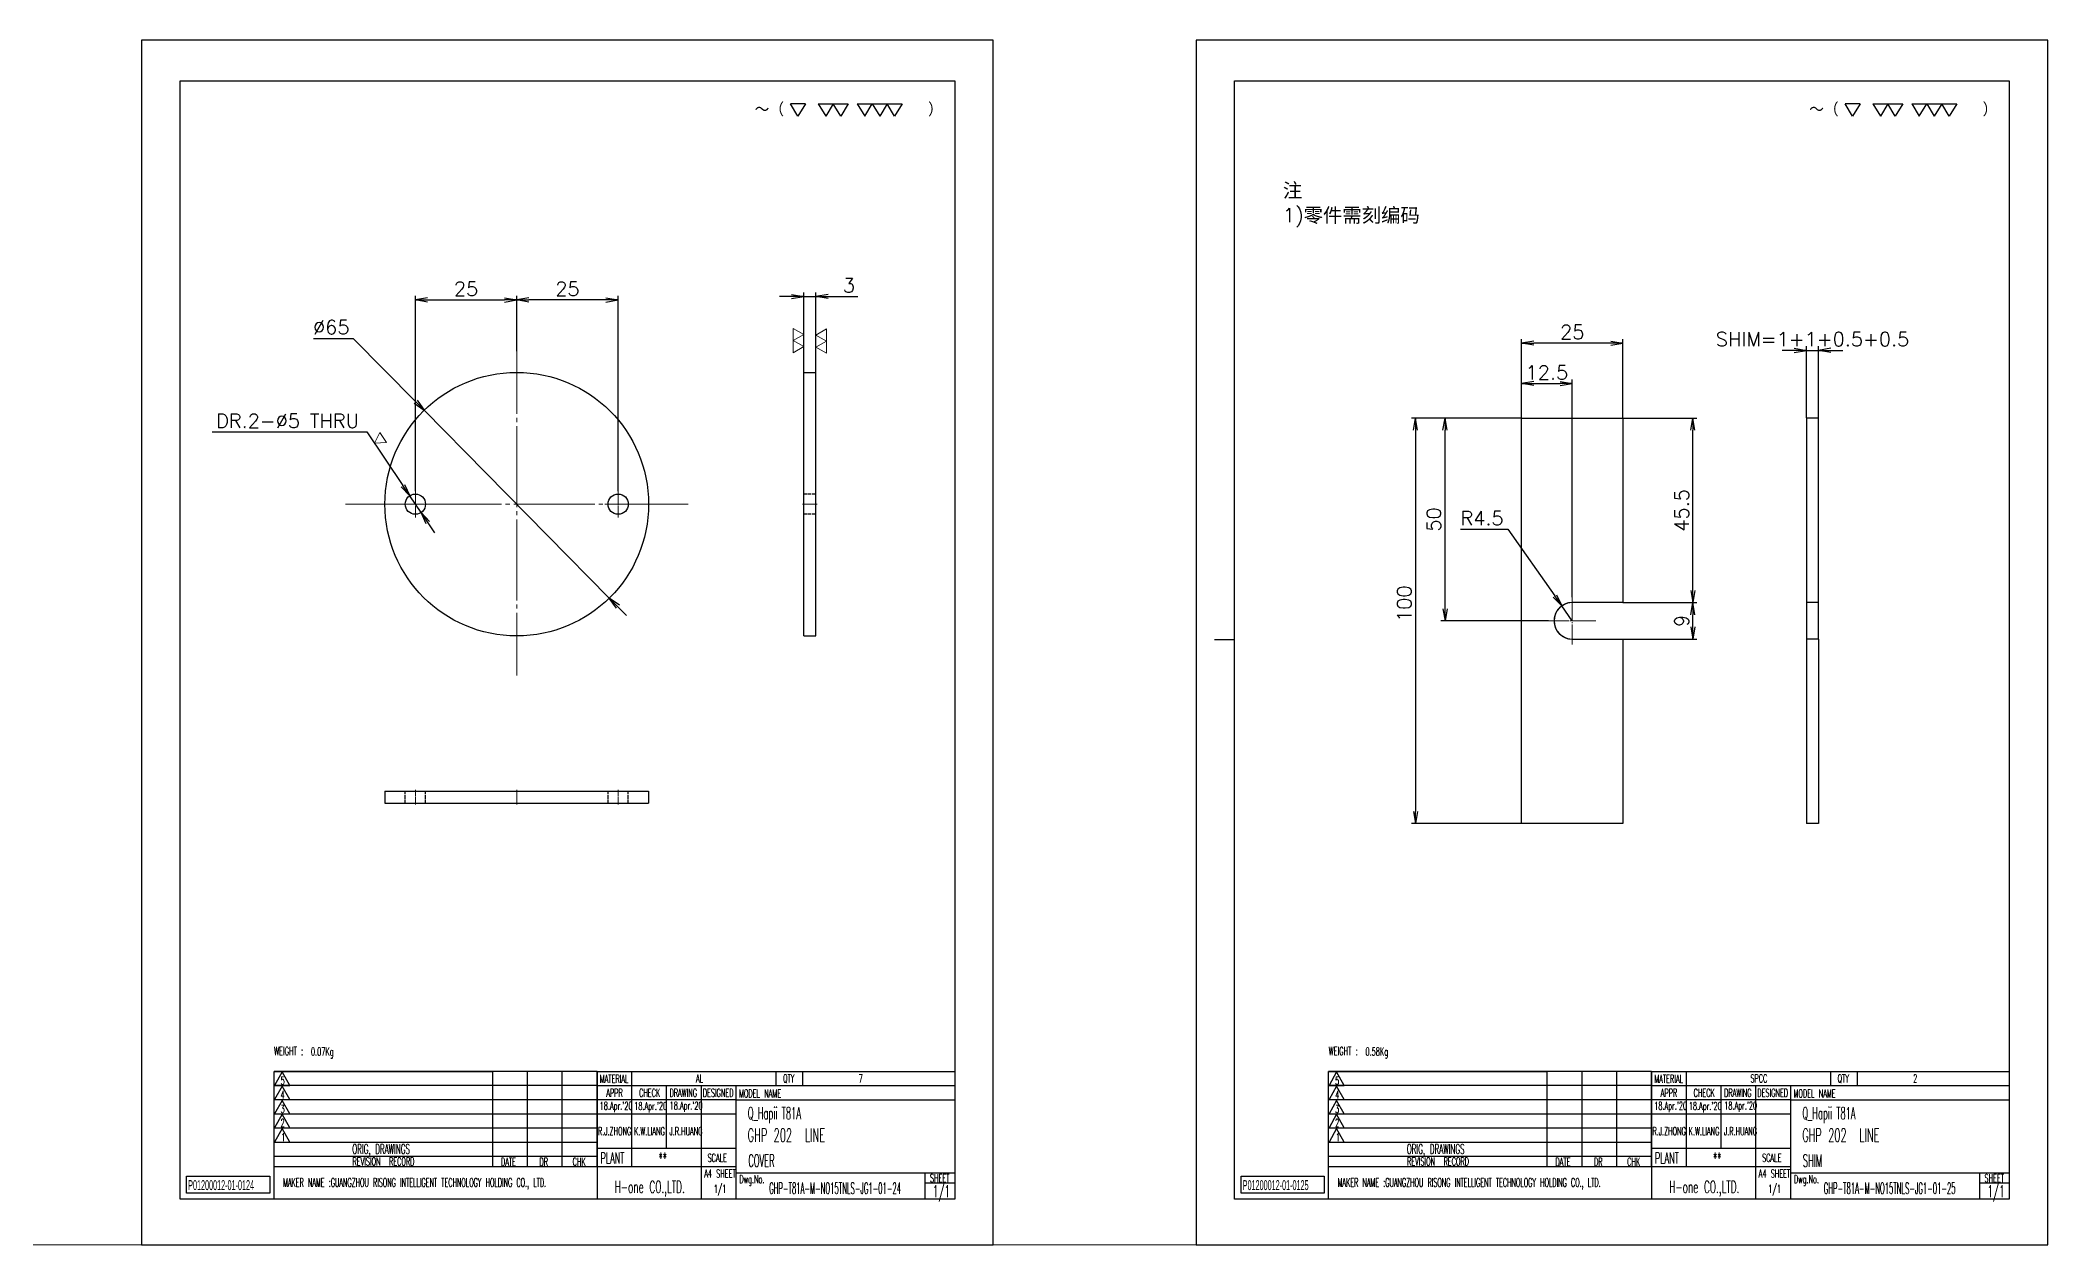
# Model space of a CAD drawing. Header units: millimetres. Extents: x -10155 to 20189, y -25550 to -22580.
# Drawn here: x 16339.8 to 16834.8, y -25547.7 to -25250.7 of the extents above; entities that cross this region are included whole.
import ezdxf
from ezdxf.enums import TextEntityAlignment as Align

# ---------------------------------------------------------------- set-up
doc = ezdxf.new("R2010")
doc.units = ezdxf.units.MM
for name, pattern in [('CENTER-HOKUTO', [23, 20, -1, 1, -1]), ('DASHED', [15, 12, -3]), ('HIDDEN-HOKUTO', [3.8, 2.5, -1.3])]:
    doc.linetypes.add(name, pattern=pattern)
for name, color, linetype in [('6', 2, 'Continuous'), ('title_frame', 7, 'Continuous'), ('word_dim', 253, 'Continuous')]:
    doc.layers.add(name, color=color, linetype=linetype)
for name, color, linetype, lineweight in [('AM_7', 2, 'CENTER-HOKUTO', 30), ('AM_HID', 1, 'HIDDEN-HOKUTO', 25), ('AM_VIS', 7, 'Continuous', 30), ('DIM', 3, 'Continuous', 20)]:
    doc.layers.add(name, color=color, linetype=linetype, lineweight=lineweight)
doc.styles.add('MX_NOTE_STANDARD', font='txt.shx', dxfattribs={"bigfont": 'bigfont.shx'})
doc.styles.get("Standard").update_dxf_attribs({"font": 'romans.shx', "bigfont": 'bigfont.shx'})
doc.dimstyles.new('HKT 1-1', dxfattribs={"dimtxt": 3.5, "dimasz": 3, "dimexe": 1, "dimexo": 0, "dimgap": 1, "dimtad": 3, "dimdsep": 46, "dimtxsty": 'Standard', "dimblk1": 'OPEN', "dimblk2": 'OPEN', "dimsah": 1, "dimcen": 0, "dimclrd": 256, "dimclre": 256, "dimclrt": 3, "dimazin": 2, "dimtfac": 1, "dimtmove": 0, "dimatfit": 3, "dimldrblk": 'OPEN', "dimfxl": 0, "dimtolj": 1, "dimlwd": 25, "dimlwe": 25, "dimarcsym": 0})
doc.dimstyles.new('HKT 1-1$3', dxfattribs={"dimtxt": 3.5, "dimasz": 3, "dimexe": 1, "dimexo": 0, "dimgap": 1, "dimtad": 3, "dimtoh": 1, "dimdsep": 46, "dimtxsty": 'Standard', "dimblk1": 'OPEN', "dimblk2": 'OPEN', "dimsah": 1, "dimcen": 0, "dimclrd": 256, "dimclre": 256, "dimclrt": 3, "dimazin": 2, "dimtfac": 1, "dimtmove": 0, "dimatfit": 3, "dimldrblk": 'OPEN', "dimfxl": 0, "dimtolj": 1, "dimlwd": 25, "dimlwe": 25, "dimarcsym": 0})
doc.dimstyles.new('HKT 1-1$4', dxfattribs={"dimtxt": 3.5, "dimasz": 3, "dimexe": 1, "dimexo": 0, "dimgap": 1, "dimtad": 3, "dimtoh": 1, "dimdsep": 46, "dimtxsty": 'Standard', "dimblk1": 'OPEN', "dimblk2": 'OPEN', "dimsah": 1, "dimcen": 0, "dimclrd": 256, "dimclre": 256, "dimclrt": 3, "dimazin": 2, "dimtfac": 1, "dimtmove": 0, "dimatfit": 3, "dimldrblk": 'OPEN', "dimfxl": 0, "dimtolj": 1, "dimlwd": 25, "dimlwe": 25, "dimarcsym": 0})

# ---------------------------------------------------------------- blocks, each defined once
blk = doc.blocks.new('\\M+18E64\\M+18FE3\\M+182B0\\M+18B4C\\M+18D86\\M+18169\\M+197CE\\M+1816A')
at = {"layer": '6', "color": 3}
for p, q in [((5.64, -0.64), (4.7, 0.92)), ((6.58, 0.92), (4.7, 0.92)), ((6.58, 0.92), (5.64, -0.64)), ((8.19, 0.92), (11.96, 0.92)), ((8.19, 0.92), (9.14, -0.64)), ((10.08, 0.92), (9.14, -0.64)), ((11.02, -0.64), (10.08, 0.92)), ((11.96, 0.92), (11.02, -0.64)), ((13.09, 0.92), (14.98, 0.92)), ((13.09, 0.92), (14.04, -0.64)), ((14.04, -0.64), (14.98, 0.92)), ((14.98, 0.92), (18.74, 0.92)), ((14.98, 0.92), (15.92, -0.64)), ((16.86, 0.92), (15.92, -0.64)), ((17.8, -0.64), (16.86, 0.92)), ((18.74, 0.92), (17.8, -0.64))]:
    blk.add_line(p, q, dxfattribs=at)
at = {"color": 3}
blk.add_text('\\M+18160\\M+18169\\M+18140             \\M+1816A', height=1.68, dxfattribs=at).set_placement((0.19, -0.66))
blk = doc.blocks.new('_Open')
at = {"color": 0, "lineweight": -2}
for p, q in [((-1, 0.17), (0, 0)), ((-1, -0.17), (0, 0)), ((0, 0), (-1, 0))]:
    blk.add_line(p, q, dxfattribs=at)
blk = doc.blocks.new('*D655')
at = {"layer": 'DEFPOINTS', "color": 0, "ltscale": 2}
for p in [(16430.9, -25363), (16433.69, -25367.15)]:
    blk.add_point(p, dxfattribs=at)
at = {"layer": 'word_dim', "lineweight": 25, "ltscale": 2}
for p, q in [((16382.23, -25347.28), (16420.33, -25347.28)), ((16420.33, -25347.28), (16429.22, -25360.51)), ((16433.69, -25367.15), (16430.9, -25363)), ((16435.36, -25369.64), (16437.03, -25372.13))]:
    blk.add_line(p, q, dxfattribs=at)
at = {"layer": 'word_dim', "lineweight": 25, "ltscale": 2, "xscale": 3, "yscale": 3, "zscale": 3}
for p, rotation in [((16430.9, -25363), 303.9175591478114), ((16433.69, -25367.15), 123.9175591478114)]:
    blk.add_blockref('_Open', p, dxfattribs=dict(at, rotation=rotation))
at = {"layer": 'word_dim', "color": 3, "ltscale": 2, "insert": (16400.78, -25344.53), "char_height": 3.5, "attachment_point": 5}
blk.add_mtext('\\A1;{\\Fromans,bigfont|c134;DR.2-}∅5{\\Fromans,bigfont|c134; THRU}', dxfattribs=at)
blk = doc.blocks.new('*D656')
at = {"layer": 'DEFPOINTS', "color": 0, "ltscale": 2}
for p in [(16434.47, -25341.94), (16480.11, -25388.21)]:
    blk.add_point(p, dxfattribs=at)
at = {"layer": 'word_dim', "lineweight": 25, "ltscale": 2}
for p, q in [((16407.14, -25324.2), (16416.97, -25324.2)), ((16416.97, -25324.2), (16432.36, -25339.8)), ((16480.11, -25388.21), (16434.47, -25341.94)), ((16482.22, -25390.35), (16484.33, -25392.49))]:
    blk.add_line(p, q, dxfattribs=at)
at = {"layer": 'word_dim', "lineweight": 25, "ltscale": 2, "xscale": 3, "yscale": 3, "zscale": 3}
for p, rotation in [((16434.47, -25341.94), 314.6063989852153), ((16480.11, -25388.21), 134.6063989852153)]:
    blk.add_blockref('_Open', p, dxfattribs=dict(at, rotation=rotation))
at = {"layer": 'word_dim', "color": 3, "ltscale": 2, "insert": (16411.56, -25321.45), "char_height": 3.5, "attachment_point": 5}
blk.add_mtext('\\A1;∅65', dxfattribs=at)
blk = doc.blocks.new('*D657')
at = {"layer": 'DEFPOINTS', "color": 0, "ltscale": 2}
for p in [(16457.29, -25314.74), (16457.29, -25327.32), (16432.29, -25361.83)]:
    blk.add_point(p, dxfattribs=at)
at = {"layer": 'word_dim', "lineweight": 25, "ltscale": 2}
for p, q in [((16432.29, -25361.83), (16432.29, -25313.74)), ((16457.29, -25327.32), (16457.29, -25313.74)), ((16435.29, -25314.74), (16454.29, -25314.74))]:
    blk.add_line(p, q, dxfattribs=at)
at = {"layer": 'word_dim', "lineweight": 25, "ltscale": 2, "xscale": 3, "yscale": 3, "zscale": 3, "rotation": 180}
blk.add_blockref('_Open', (16432.29, -25314.74), dxfattribs=at)
at = {"layer": 'word_dim', "lineweight": 25, "ltscale": 2, "xscale": 3, "yscale": 3, "zscale": 3}
blk.add_blockref('_Open', (16457.29, -25314.74), dxfattribs=at)
at = {"layer": 'word_dim', "color": 3, "ltscale": 2, "insert": (16444.79, -25311.99), "char_height": 3.5, "attachment_point": 5}
blk.add_mtext('\\A1;25', dxfattribs=at)
blk = doc.blocks.new('*D658')
at = {"layer": 'DEFPOINTS', "color": 0, "ltscale": 2}
for p in [(16457.29, -25314.74), (16457.29, -25327.32), (16482.29, -25361.83)]:
    blk.add_point(p, dxfattribs=at)
at = {"layer": 'word_dim', "lineweight": 25, "ltscale": 2}
for p, q in [((16457.29, -25327.32), (16457.29, -25313.74)), ((16482.29, -25361.83), (16482.29, -25313.74)), ((16479.29, -25314.74), (16460.29, -25314.74))]:
    blk.add_line(p, q, dxfattribs=at)
at = {"layer": 'word_dim', "lineweight": 25, "ltscale": 2, "xscale": 3, "yscale": 3, "zscale": 3, "rotation": 180}
blk.add_blockref('_Open', (16457.29, -25314.74), dxfattribs=at)
at = {"layer": 'word_dim', "lineweight": 25, "ltscale": 2, "xscale": 3, "yscale": 3, "zscale": 3}
blk.add_blockref('_Open', (16482.29, -25314.74), dxfattribs=at)
at = {"layer": 'word_dim', "color": 3, "ltscale": 2, "insert": (16469.79, -25311.99), "char_height": 3.5, "attachment_point": 5}
blk.add_mtext('\\A1;25', dxfattribs=at)
blk = doc.blocks.new('*D659')
at = {"layer": 'DEFPOINTS', "color": 0, "ltscale": 2}
for p in [(16531.03, -25313.86), (16528.03, -25332.58), (16531.03, -25332.58)]:
    blk.add_point(p, dxfattribs=at)
at = {"layer": 'word_dim', "lineweight": 25, "ltscale": 2}
for p, q in [((16525.03, -25313.86), (16522.03, -25313.86)), ((16528.03, -25332.58), (16528.03, -25312.86)), ((16528.03, -25313.86), (16531.03, -25313.86)), ((16531.03, -25332.58), (16531.03, -25312.86)), ((16534.03, -25313.86), (16541.37, -25313.86))]:
    blk.add_line(p, q, dxfattribs=at)
at = {"layer": 'word_dim', "lineweight": 25, "ltscale": 2, "xscale": 3, "yscale": 3, "zscale": 3}
blk.add_blockref('_Open', (16528.03, -25313.86), dxfattribs=at)
at = {"layer": 'word_dim', "lineweight": 25, "ltscale": 2, "xscale": 3, "yscale": 3, "zscale": 3, "rotation": 180}
blk.add_blockref('_Open', (16531.03, -25313.86), dxfattribs=at)
at = {"layer": 'word_dim', "color": 3, "ltscale": 2, "insert": (16539.2, -25311.11), "char_height": 3.5, "attachment_point": 5}
blk.add_mtext('\\A1;3', dxfattribs=at)
blk = doc.blocks.new('*D663')
at = {"layer": 'DEFPOINTS', "color": 0, "ltscale": 2}
for p in [(16705.02, -25343.84), (16678.86, -25443.84), (16705.02, -25443.84)]:
    blk.add_point(p, dxfattribs=at)
at = {"layer": 'word_dim', "lineweight": 25, "ltscale": 2}
for p, q in [((16705.02, -25343.84), (16677.86, -25343.84)), ((16678.86, -25346.84), (16678.86, -25440.84)), ((16705.02, -25443.84), (16677.86, -25443.84))]:
    blk.add_line(p, q, dxfattribs=at)
at = {"layer": 'word_dim', "lineweight": 25, "ltscale": 2, "xscale": 3, "yscale": 3, "zscale": 3}
for p, rotation in [((16678.86, -25343.84), 90), ((16678.86, -25443.84), 270)]:
    blk.add_blockref('_Open', p, dxfattribs=dict(at, rotation=rotation))
at = {"layer": 'word_dim', "color": 3, "ltscale": 2, "insert": (16676.11, -25389.62), "char_height": 3.5, "attachment_point": 5, "rotation": 90}
blk.add_mtext('\\A1;100', dxfattribs=at)
blk = doc.blocks.new('*D664')
at = {"layer": 'DEFPOINTS', "color": 0, "ltscale": 2}
for p in [(16705.02, -25325.39), (16705.02, -25343.84), (16730.02, -25343.84)]:
    blk.add_point(p, dxfattribs=at)
at = {"layer": 'word_dim', "lineweight": 25, "ltscale": 2}
for p, q in [((16705.02, -25343.84), (16705.02, -25324.39)), ((16727.02, -25325.39), (16708.02, -25325.39)), ((16730.02, -25343.84), (16730.02, -25324.39))]:
    blk.add_line(p, q, dxfattribs=at)
at = {"layer": 'word_dim', "lineweight": 25, "ltscale": 2, "xscale": 3, "yscale": 3, "zscale": 3, "rotation": 180}
blk.add_blockref('_Open', (16705.02, -25325.39), dxfattribs=at)
at = {"layer": 'word_dim', "lineweight": 25, "ltscale": 2, "xscale": 3, "yscale": 3, "zscale": 3}
blk.add_blockref('_Open', (16730.02, -25325.39), dxfattribs=at)
at = {"layer": 'word_dim', "color": 3, "ltscale": 2, "insert": (16717.52, -25322.64), "char_height": 3.5, "attachment_point": 5}
blk.add_mtext('\\A1;25', dxfattribs=at)
blk = doc.blocks.new('*D665')
at = {"layer": 'DEFPOINTS', "color": 0, "ltscale": 2}
for p in [(16730.02, -25343.84), (16747.27, -25343.84), (16730.02, -25389.34)]:
    blk.add_point(p, dxfattribs=at)
at = {"layer": 'word_dim', "lineweight": 25, "ltscale": 2}
for p, q in [((16730.02, -25343.84), (16748.27, -25343.84)), ((16747.27, -25386.34), (16747.27, -25346.84)), ((16730.02, -25389.34), (16748.27, -25389.34))]:
    blk.add_line(p, q, dxfattribs=at)
at = {"layer": 'word_dim', "lineweight": 25, "ltscale": 2, "xscale": 3, "yscale": 3, "zscale": 3}
for p, rotation in [((16747.27, -25343.84), 90), ((16747.27, -25389.34), 270)]:
    blk.add_blockref('_Open', p, dxfattribs=dict(at, rotation=rotation))
at = {"layer": 'word_dim', "color": 3, "ltscale": 2, "insert": (16744.52, -25366.59), "char_height": 3.5, "attachment_point": 5, "rotation": 90}
blk.add_mtext('\\A1;45.5', dxfattribs=at)
blk = doc.blocks.new('*D666')
at = {"layer": 'DEFPOINTS', "color": 0, "ltscale": 2}
for p in [(16730.02, -25389.34), (16747.27, -25389.34), (16730.02, -25398.34)]:
    blk.add_point(p, dxfattribs=at)
at = {"layer": 'word_dim', "lineweight": 25, "ltscale": 2}
for p, q in [((16730.02, -25389.34), (16748.27, -25389.34)), ((16747.27, -25395.34), (16747.27, -25392.34)), ((16730.02, -25398.34), (16748.27, -25398.34))]:
    blk.add_line(p, q, dxfattribs=at)
at = {"layer": 'word_dim', "lineweight": 25, "ltscale": 2, "xscale": 3, "yscale": 3, "zscale": 3}
for p, rotation in [((16747.27, -25389.34), 90), ((16747.27, -25398.34), 270)]:
    blk.add_blockref('_Open', p, dxfattribs=dict(at, rotation=rotation))
at = {"layer": 'word_dim', "color": 3, "ltscale": 2, "insert": (16744.52, -25393.84), "char_height": 3.5, "attachment_point": 5, "rotation": 90}
blk.add_mtext('\\A1;9', dxfattribs=at)
blk = doc.blocks.new('*D667')
at = {"layer": 'DEFPOINTS', "color": 0, "ltscale": 2}
for p in [(16714.93, -25390.16), (16717.52, -25393.84)]:
    blk.add_point(p, dxfattribs=at)
at = {"layer": 'word_dim', "lineweight": 25, "ltscale": 2}
for p, q in [((16689.95, -25371.26), (16701.61, -25371.26)), ((16701.61, -25371.26), (16713.2, -25387.71)), ((16717.52, -25393.84), (16714.93, -25390.16))]:
    blk.add_line(p, q, dxfattribs=at)
at = {"layer": 'word_dim', "lineweight": 25, "ltscale": 2, "xscale": 3, "yscale": 3, "zscale": 3, "rotation": 305.1702908881986}
blk.add_blockref('_Open', (16714.93, -25390.16), dxfattribs=at)
at = {"layer": 'word_dim', "color": 3, "ltscale": 2, "insert": (16695.28, -25368.51), "char_height": 3.5, "attachment_point": 5}
blk.add_mtext('\\A1;R4.5', dxfattribs=at)
blk = doc.blocks.new('*D668')
at = {"layer": 'DEFPOINTS', "color": 0, "ltscale": 2}
for p in [(16717.52, -25335.35), (16705.02, -25343.84), (16717.52, -25387.99)]:
    blk.add_point(p, dxfattribs=at)
at = {"layer": 'word_dim', "lineweight": 25, "ltscale": 2}
for p, q in [((16705.02, -25343.84), (16705.02, -25334.35)), ((16708.02, -25335.35), (16714.52, -25335.35)), ((16717.52, -25387.99), (16717.52, -25334.35))]:
    blk.add_line(p, q, dxfattribs=at)
at = {"layer": 'word_dim', "lineweight": 25, "ltscale": 2, "xscale": 3, "yscale": 3, "zscale": 3, "rotation": 180}
blk.add_blockref('_Open', (16705.02, -25335.35), dxfattribs=at)
at = {"layer": 'word_dim', "lineweight": 25, "ltscale": 2, "xscale": 3, "yscale": 3, "zscale": 3}
blk.add_blockref('_Open', (16717.52, -25335.35), dxfattribs=at)
at = {"layer": 'word_dim', "color": 3, "ltscale": 2, "insert": (16711.27, -25332.6), "char_height": 3.5, "attachment_point": 5}
blk.add_mtext('\\A1;12.5', dxfattribs=at)
blk = doc.blocks.new('*D669')
at = {"layer": 'DEFPOINTS', "color": 0, "ltscale": 2}
for p in [(16686.16, -25343.84), (16705.02, -25343.84), (16711.67, -25393.84)]:
    blk.add_point(p, dxfattribs=at)
at = {"layer": 'word_dim', "lineweight": 25, "ltscale": 2}
for p, q in [((16705.02, -25343.84), (16685.16, -25343.84)), ((16686.16, -25390.84), (16686.16, -25346.84)), ((16711.67, -25393.84), (16685.16, -25393.84))]:
    blk.add_line(p, q, dxfattribs=at)
at = {"layer": 'word_dim', "lineweight": 25, "ltscale": 2, "xscale": 3, "yscale": 3, "zscale": 3}
for p, rotation in [((16686.16, -25343.84), 90), ((16686.16, -25393.84), 270)]:
    blk.add_blockref('_Open', p, dxfattribs=dict(at, rotation=rotation))
at = {"layer": 'word_dim', "color": 3, "ltscale": 2, "insert": (16683.41, -25368.84), "char_height": 3.5, "attachment_point": 5, "rotation": 90}
blk.add_mtext('\\A1;50', dxfattribs=at)
blk = doc.blocks.new('*D670')
at = {"layer": 'DEFPOINTS', "color": 0, "ltscale": 2}
for p in [(16778.27, -25327.15), (16775.27, -25343.83), (16778.27, -25343.83)]:
    blk.add_point(p, dxfattribs=at)
at = {"layer": 'word_dim', "lineweight": 25, "ltscale": 2}
for p, q in [((16772.27, -25327.15), (16769.27, -25327.15)), ((16775.27, -25343.83), (16775.27, -25326.15)), ((16775.27, -25327.15), (16778.27, -25327.15)), ((16778.27, -25343.83), (16778.27, -25326.15)), ((16781.27, -25327.15), (16784.27, -25327.15))]:
    blk.add_line(p, q, dxfattribs=at)
at = {"layer": 'word_dim', "lineweight": 25, "ltscale": 2, "xscale": 3, "yscale": 3, "zscale": 3}
blk.add_blockref('_Open', (16775.27, -25327.15), dxfattribs=at)
at = {"layer": 'word_dim', "lineweight": 25, "ltscale": 2, "xscale": 3, "yscale": 3, "zscale": 3, "rotation": 180}
blk.add_blockref('_Open', (16778.27, -25327.15), dxfattribs=at)
at = {"layer": 'word_dim', "color": 3, "ltscale": 2, "insert": (16776.77, -25324.4), "char_height": 3.5, "attachment_point": 5}
blk.add_mtext('\\A1;SHIM=1+1+0.5+0.5', dxfattribs=at)

msp = doc.modelspace()

# ---------------------------------------------------------------- linework, layer by layer
at = {"linetype": 'Continuous'}
for p, q in [((16511.382, -25511.929), (16565.282, -25511.929)), ((16771.382, -25511.929), (16825.282, -25511.929))]:
    msp.add_line(p, q, dxfattribs=at)
at = {"layer": 'AM_7', "lineweight": 13}
for p, q in [((16457.292, -25322.826), (16457.292, -25407.326)), ((16499.542, -25365.076), (16415.042, -25365.076))]:
    msp.add_line(p, q, dxfattribs=at)
at = {"layer": 'AM_7', "lineweight": 13, "ltscale": 0.1625}
for p, q in [((16432.292, -25361.826), (16432.292, -25368.326)), ((16482.292, -25361.826), (16482.292, -25368.326)), ((16435.542, -25365.076), (16429.042, -25365.076)), ((16485.542, -25365.076), (16479.042, -25365.076))]:
    msp.add_line(p, q, dxfattribs=at)
at = {"layer": 'AM_7', "lineweight": 13, "ltscale": 0.090015}
for p, q in [((16531.332, -25365.076), (16527.732, -25365.076)), ((16457.292, -25435.516), (16457.292, -25439.117))]:
    msp.add_line(p, q, dxfattribs=at)
at = {"layer": 'AM_7', "lineweight": 13, "ltscale": 0.2925}
for p, q in [((16717.521, -25387.988), (16717.521, -25399.688)), ((16723.371, -25393.838), (16711.671, -25393.838))]:
    msp.add_line(p, q, dxfattribs=at)
at = {"layer": 'AM_7', "lineweight": 13, "ltscale": 0.09}
for p, q in [((16432.292, -25439.116), (16432.292, -25435.516)), ((16482.292, -25439.116), (16482.292, -25435.516))]:
    msp.add_line(p, q, dxfattribs=at)
at = {"layer": 'AM_HID', "color": 1, "linetype": 'DASHED'}
for p, q in [((16705.027, -25343.835), (16730.027, -25343.835)), ((16705.027, -25443.835), (16705.027, -25343.835))]:
    msp.add_line(p, q, dxfattribs=at)
at = {"layer": 'AM_HID', "color": 1, "linetype": 'DASHED', "ltscale": 0.075}
for p, q in [((16531.032, -25362.576), (16528.032, -25362.576)), ((16531.032, -25362.576), (16528.032, -25362.576)), ((16531.032, -25367.576), (16528.032, -25367.576)), ((16531.032, -25367.576), (16528.032, -25367.576)), ((16429.792, -25438.816), (16429.792, -25435.816)), ((16434.792, -25438.816), (16434.792, -25435.816)), ((16479.792, -25438.816), (16479.792, -25435.816)), ((16484.792, -25438.816), (16484.792, -25435.816))]:
    msp.add_line(p, q, dxfattribs=at)
at = {"layer": 'AM_HID', "color": 1, "linetype": 'DASHED', "ltscale": 0.3125}
msp.add_line((16717.527, -25398.335), (16730.027, -25398.335), dxfattribs=at)
at = {"layer": 'AM_HID', "color": 1, "linetype": 'DASHED'}
for start, end in [(121.55838, 148.31564), (211.51122, 238.51897), (269.6298, 270)]:
    msp.add_arc((16717.527, -25393.835), 4.5, start, end, dxfattribs=at)
at = {"layer": 'AM_VIS'}
for p, q in [((16528.032, -25365.076), (16528.032, -25332.576)), ((16531.032, -25365.076), (16531.032, -25332.576)), ((16705.027, -25343.835), (16730.027, -25343.835)), ((16705.027, -25443.835), (16705.027, -25343.835)), ((16730.027, -25343.835), (16730.027, -25389.335)), ((16730.027, -25343.835), (16730.027, -25389.335)), ((16775.268, -25343.835), (16775.268, -25389.335)), ((16778.268, -25389.335), (16778.268, -25343.835)), ((16528.032, -25397.576), (16528.032, -25365.076)), ((16531.032, -25397.576), (16531.032, -25365.076)), ((16730.027, -25398.335), (16730.027, -25443.835)), ((16730.027, -25398.335), (16730.027, -25443.835)), ((16775.268, -25398.335), (16775.268, -25443.835)), ((16778.268, -25398.335), (16778.268, -25443.835)), ((16424.792, -25435.816), (16489.792, -25435.816)), ((16424.792, -25438.816), (16489.792, -25438.816)), ((16730.027, -25443.835), (16705.027, -25443.835)), ((16730.027, -25443.835), (16705.027, -25443.835))]:
    msp.add_line(p, q, dxfattribs=at)
at = {"layer": 'AM_VIS', "ltscale": 0.075}
for p, q in [((16528.032, -25332.576), (16531.032, -25332.576)), ((16528.032, -25397.576), (16531.032, -25397.576)), ((16424.792, -25435.816), (16424.792, -25438.816)), ((16489.792, -25435.816), (16489.792, -25438.816))]:
    msp.add_line(p, q, dxfattribs=at)
at = {"layer": 'AM_VIS', "ltscale": 0.0125}
for p, q in [((16775.768, -25343.835), (16775.268, -25343.835)), ((16776.268, -25343.835), (16775.768, -25343.835)), ((16775.768, -25389.335), (16775.268, -25389.335)), ((16776.268, -25389.335), (16775.768, -25389.335)), ((16775.768, -25398.335), (16775.268, -25398.335)), ((16776.268, -25398.335), (16775.768, -25398.335)), ((16775.768, -25443.835), (16775.268, -25443.835)), ((16776.268, -25443.835), (16775.768, -25443.835))]:
    msp.add_line(p, q, dxfattribs=at)
at = {"layer": 'AM_VIS', "ltscale": 0.025}
for p, q in [((16777.268, -25343.835), (16776.268, -25343.835)), ((16778.268, -25343.835), (16777.268, -25343.835)), ((16777.268, -25389.335), (16776.268, -25389.335)), ((16778.268, -25389.335), (16777.268, -25389.335)), ((16777.268, -25398.335), (16776.268, -25398.335)), ((16778.268, -25398.335), (16777.268, -25398.335)), ((16777.268, -25443.835), (16776.268, -25443.835)), ((16778.268, -25443.835), (16777.268, -25443.835))]:
    msp.add_line(p, q, dxfattribs=at)
at = {"layer": 'AM_VIS', "ltscale": 0.05}
for p, q in [((16778.268, -25343.835), (16778.268, -25343.835)), ((16778.268, -25389.335), (16778.268, -25389.335)), ((16778.268, -25398.335), (16778.268, -25398.335)), ((16778.268, -25443.835), (16778.268, -25443.835))]:
    msp.add_line(p, q, dxfattribs=at)
at = {"layer": 'AM_VIS', "ltscale": 0.3125}
for p, q in [((16730.027, -25389.335), (16717.527, -25389.335)), ((16730.027, -25389.335), (16717.527, -25389.335)), ((16717.527, -25398.335), (16730.027, -25398.335))]:
    msp.add_line(p, q, dxfattribs=at)
at = {"layer": 'AM_VIS', "ltscale": 0.1125}
for p, q in [((16775.268, -25389.335), (16775.268, -25393.835)), ((16778.268, -25393.835), (16778.268, -25389.335)), ((16775.268, -25393.835), (16775.268, -25398.335)), ((16778.268, -25398.335), (16778.268, -25393.835))]:
    msp.add_line(p, q, dxfattribs=at)
at = {"layer": 'AM_VIS'}
for centre, radius in [((16457.292, -25365.076), 32.5), ((16432.292, -25365.076), 2.5), ((16482.292, -25365.076), 2.5)]:
    msp.add_circle(centre, radius, dxfattribs=at)
for centre, start, end in [((16717.528, -25393.835), 90.00356, 269.98927), ((16717.528, -25393.835), 90.00358, 269.98925), ((16717.528, -25393.835), 90.00358, 269.98925), ((16717.528, -25393.835), 90.00358, 269.98925), ((16717.527, -25393.835), 148.31564, 211.51122), ((16717.527, -25393.835), 90, 121.55838), ((16717.527, -25393.835), 238.51897, 269.6298)]:
    msp.add_arc(centre, 4.5, start, end, dxfattribs=at)
at = {"layer": 'DIM', "ltscale": 2}
for p, q in [((16314.782, -25547.679), (16364.782, -25547.679)), ((16574.782, -25547.679), (16624.782, -25547.679))]:
    msp.add_line(p, q, dxfattribs=at)
for points in [[(16528.032, -25326.235), (16525.434, -25324.735), (16528.032, -25323.235), (16525.434, -25321.735), (16525.434, -25324.735), (16525.434, -25327.735)], [(16531.032, -25323.389), (16533.63, -25324.889), (16531.032, -25326.389), (16533.63, -25327.889), (16533.63, -25324.889), (16533.63, -25321.889)], [(16422.198, -25350.064), (16425.191, -25349.86), (16423.517, -25347.37)]]:
    msp.add_lwpolyline(points, close=True, dxfattribs=at)
at = {"layer": 'title_frame'}
for p, q in [((16374.282, -25260.679), (16565.282, -25260.679)), ((16374.282, -25536.429), (16374.282, -25260.679)), ((16379.282, -25260.679), (16565.282, -25260.679)), ((16565.282, -25260.679), (16565.282, -25536.429)), ((16634.282, -25260.679), (16825.282, -25260.679)), ((16634.282, -25536.429), (16634.282, -25260.679)), ((16639.282, -25260.679), (16825.282, -25260.679)), ((16825.282, -25260.679), (16825.282, -25536.429)), ((16634.282, -25398.554), (16629.282, -25398.554)), ((16397.457, -25536.429), (16397.457, -25504.929)), ((16397.457, -25504.929), (16451.357, -25504.929)), ((16477.082, -25504.929), (16397.457, -25504.929)), ((16399.437, -25505.053), (16397.557, -25508.375)), ((16401.316, -25508.375), (16399.437, -25505.053)), ((16451.357, -25528.429), (16451.357, -25504.929)), ((16459.932, -25528.429), (16459.932, -25504.929)), ((16459.932, -25528.429), (16459.932, -25504.929)), ((16468.507, -25528.429), (16468.507, -25504.929)), ((16468.507, -25528.429), (16468.507, -25504.929)), ((16477.082, -25504.929), (16477.082, -25508.429)), ((16477.082, -25528.429), (16477.082, -25504.929)), ((16477.082, -25504.929), (16477.082, -25536.429)), ((16477.082, -25504.929), (16477.082, -25536.429)), ((16477.082, -25504.929), (16565.282, -25504.929)), ((16485.657, -25528.429), (16485.657, -25504.929)), ((16521.182, -25504.929), (16521.182, -25508.429)), ((16527.754, -25504.929), (16527.754, -25508.429)), ((16657.457, -25536.429), (16657.457, -25504.929)), ((16657.457, -25504.929), (16711.357, -25504.929)), ((16737.082, -25504.929), (16657.457, -25504.929)), ((16659.437, -25505.053), (16657.557, -25508.375)), ((16661.316, -25508.375), (16659.437, -25505.053)), ((16711.357, -25528.429), (16711.357, -25504.929)), ((16719.932, -25528.429), (16719.932, -25504.929)), ((16719.932, -25528.429), (16719.932, -25504.929)), ((16728.507, -25528.429), (16728.507, -25504.929)), ((16728.507, -25528.429), (16728.507, -25504.929)), ((16737.082, -25504.929), (16737.082, -25508.429)), ((16737.082, -25528.429), (16737.082, -25504.929)), ((16737.082, -25504.929), (16737.082, -25536.429)), ((16737.082, -25504.929), (16737.082, -25536.429)), ((16737.082, -25504.929), (16825.282, -25504.929)), ((16745.657, -25528.429), (16745.657, -25504.929)), ((16781.182, -25504.929), (16781.182, -25508.429)), ((16787.754, -25504.929), (16787.754, -25508.429)), ((16451.357, -25508.429), (16397.457, -25508.429)), ((16477.082, -25508.429), (16397.457, -25508.429)), ((16451.357, -25511.929), (16397.457, -25511.929)), ((16477.082, -25511.929), (16397.457, -25511.929)), ((16397.557, -25508.375), (16401.316, -25508.375)), ((16399.437, -25508.53), (16397.557, -25511.852)), ((16397.557, -25511.852), (16401.316, -25511.852)), ((16399.437, -25512.06), (16397.557, -25515.382)), ((16401.316, -25511.852), (16399.437, -25508.53)), ((16401.316, -25515.382), (16399.437, -25512.06)), ((16477.082, -25508.429), (16565.282, -25508.429)), ((16511.382, -25511.929), (16477.082, -25511.929)), ((16494.232, -25523.833), (16494.232, -25508.429)), ((16502.807, -25536.429), (16502.807, -25508.429)), ((16511.382, -25536.429), (16511.382, -25508.429)), ((16711.357, -25508.429), (16657.457, -25508.429)), ((16737.082, -25508.429), (16657.457, -25508.429)), ((16711.357, -25511.929), (16657.457, -25511.929)), ((16737.082, -25511.929), (16657.457, -25511.929)), ((16657.557, -25508.375), (16661.316, -25508.375)), ((16659.437, -25508.53), (16657.557, -25511.852)), ((16657.557, -25511.852), (16661.316, -25511.852)), ((16659.437, -25512.06), (16657.557, -25515.382)), ((16661.316, -25511.852), (16659.437, -25508.53)), ((16661.316, -25515.382), (16659.437, -25512.06)), ((16737.082, -25508.429), (16825.282, -25508.429)), ((16771.382, -25511.929), (16737.082, -25511.929)), ((16754.232, -25523.833), (16754.232, -25508.429)), ((16762.807, -25536.429), (16762.807, -25508.429)), ((16771.382, -25536.429), (16771.382, -25508.429)), ((16451.357, -25515.429), (16397.457, -25515.429)), ((16477.082, -25515.429), (16397.457, -25515.429)), ((16397.557, -25515.382), (16401.316, -25515.382)), ((16399.437, -25515.473), (16397.557, -25518.795)), ((16401.316, -25518.795), (16399.437, -25515.473)), ((16511.382, -25515.429), (16477.082, -25515.429)), ((16711.357, -25515.429), (16657.457, -25515.429)), ((16737.082, -25515.429), (16657.457, -25515.429)), ((16657.557, -25515.382), (16661.316, -25515.382)), ((16659.437, -25515.473), (16657.557, -25518.795)), ((16661.316, -25518.795), (16659.437, -25515.473)), ((16771.382, -25515.429), (16737.082, -25515.429)), ((16451.357, -25518.929), (16397.457, -25518.929)), ((16477.082, -25518.929), (16397.457, -25518.929)), ((16397.557, -25518.795), (16401.316, -25518.795)), ((16399.437, -25519.002), (16397.557, -25522.325)), ((16401.316, -25522.325), (16399.437, -25519.002)), ((16711.357, -25518.929), (16657.457, -25518.929)), ((16737.082, -25518.929), (16657.457, -25518.929)), ((16657.557, -25518.795), (16661.316, -25518.795)), ((16659.437, -25519.002), (16657.557, -25522.325)), ((16661.316, -25522.325), (16659.437, -25519.002)), ((16451.357, -25522.429), (16397.457, -25522.429)), ((16477.082, -25522.429), (16397.457, -25522.429)), ((16451.357, -25525.929), (16397.457, -25525.929)), ((16477.082, -25525.929), (16397.457, -25525.929)), ((16397.557, -25522.325), (16401.316, -25522.325)), ((16477.082, -25523.833), (16511.382, -25523.833)), ((16711.357, -25522.429), (16657.457, -25522.429)), ((16737.082, -25522.429), (16657.457, -25522.429)), ((16711.357, -25525.929), (16657.457, -25525.929)), ((16737.082, -25525.929), (16657.457, -25525.929)), ((16657.557, -25522.325), (16661.316, -25522.325)), ((16737.082, -25523.833), (16771.382, -25523.833)), ((16375.867, -25530.776), (16396.395, -25530.776)), ((16375.867, -25534.976), (16375.867, -25530.776)), ((16396.395, -25530.776), (16396.395, -25534.976)), ((16477.082, -25528.429), (16397.457, -25528.429)), ((16511.382, -25528.429), (16477.082, -25528.429)), ((16511.382, -25529.929), (16565.282, -25529.929)), ((16557.932, -25529.929), (16557.932, -25536.429)), ((16635.867, -25530.776), (16656.395, -25530.776)), ((16635.867, -25534.976), (16635.867, -25530.776)), ((16656.395, -25530.776), (16656.395, -25534.976)), ((16737.082, -25528.429), (16657.457, -25528.429)), ((16771.382, -25528.429), (16737.082, -25528.429)), ((16771.382, -25529.929), (16825.282, -25529.929)), ((16817.932, -25529.929), (16817.932, -25536.429)), ((16565.282, -25536.429), (16374.282, -25536.429)), ((16396.395, -25534.976), (16375.867, -25534.976)), ((16565.282, -25536.429), (16511.382, -25536.429)), ((16557.932, -25532.429), (16565.282, -25532.429)), ((16825.282, -25536.429), (16634.282, -25536.429)), ((16656.395, -25534.976), (16635.867, -25534.976)), ((16825.282, -25536.429), (16771.382, -25536.429)), ((16817.932, -25532.429), (16825.282, -25532.429))]:
    msp.add_line(p, q, dxfattribs=at)
at = {"layer": 'title_frame', "color": 4}
for points in [[(16364.782, -25547.679), (16574.782, -25547.679), (16574.782, -25250.679), (16364.782, -25250.679)], [(16624.782, -25547.679), (16834.782, -25547.679), (16834.782, -25250.679), (16624.782, -25250.679)]]:
    msp.add_lwpolyline(points, close=True, dxfattribs=at)

# ---------------------------------------------------------------- block references
at = {"layer": 'title_frame', "xscale": 1.959999999999127, "yscale": 1.959999999999127, "zscale": 1.96}
for p in [(16515.573, -25268.144), (16775.573, -25268.144)]:
    msp.add_blockref('\\M+18E64\\M+18FE3\\M+182B0\\M+18B4C\\M+18D86\\M+18169\\M+197CE\\M+1816A', p, dxfattribs=at)

# ---------------------------------------------------------------- texts
at = {"ltscale": 2, "char_height": 3.5, "attachment_point": 1}
for s, insert, width in [('{\\fSimSun|b0|i0|c134|p2;\\C3;注}', (16646.188, -25285.956), 10.36469), ('{\\Fromans,bigfont|c134;\\C3;1)\\fSimSun|b0|i0|c134|p2;零件需刻编码}', (16646.188, -25292.087), 96.90613)]:
    msp.add_mtext(s, dxfattribs=dict(at, insert=insert, width=width))
at = {"linetype": 'Continuous', "char_height": 3, "width": 50.9, "attachment_point": 4}
for s, insert in [('{\\W0.5;\\C3;Q_Hapii T81A}', (16514.261, -25515.717)), ('{\\W0.5;\\C3;Q_Hapii T81A}', (16774.261, -25515.717)), ('{\\W0.5;\\C3;COVER}', (16514.382, -25526.929)), ('{\\Fromans,bigfont|c134;\\W0.5;\\C3;SHIM}', (16774.382, -25526.929))]:
    msp.add_mtext(s, dxfattribs=dict(at, insert=insert))
at = {"layer": 'title_frame', "color": 3, "style": 'MX_NOTE_STANDARD'}
for s, height, width, p in [('WEIGHT : ', 2, 0.5341, (16397.481, -25500.903)), ('0.07Kg', 2, 0.5341, (16406.546, -25501.036)), ('WEIGHT : ', 2, 0.5341, (16657.481, -25500.903)), ('0.58Kg', 2, 0.5341, (16666.546, -25501.036)), ('5', 1.918, 0.5341, (16399.042, -25508.149)), ('MATERIAL', 1.9728, 0.5341, (16477.754, -25507.717)), ('AL', 1.9728, 0.5341, (16501.455, -25507.631)), ('QTY', 1.9728, 0.5341, (16522.955, -25507.631)), ('7', 1.973, 0.5341, (16541.583, -25507.631)), ('5', 1.918, 0.5341, (16659.042, -25508.149)), ('MATERIAL', 1.9728, 0.5341, (16737.754, -25507.717)), ('SPCC', 1.9728, 0.5341, (16761.455, -25507.631)), ('QTY', 1.9728, 0.5341, (16782.955, -25507.631)), ('2', 1.973, 0.5341, (16801.583, -25507.631)), ('4', 1.918, 0.5341, (16399.042, -25511.627)), ('APPR', 1.9728, 0.5341, (16479.35, -25511.188)), ('CHECK', 1.9728, 0.5341, (16487.445, -25511.188)), ('DRAWING', 1.9728, 0.5341, (16494.965, -25511.188)), ('DESIGNED', 1.9728, 0.5341, (16503.156, -25511.188)), ('MODEL NAME', 1.9728, 0.5341, (16512.085, -25511.338)), ('4', 1.918, 0.5341, (16659.042, -25511.627)), ('APPR', 1.9728, 0.5341, (16739.35, -25511.188)), ('CHECK', 1.9728, 0.5341, (16747.445, -25511.188)), ('DRAWING', 1.9728, 0.5341, (16754.965, -25511.188)), ('DESIGNED', 1.9728, 0.5341, (16763.156, -25511.188)), ('MODEL NAME', 1.9728, 0.5341, (16772.085, -25511.338)), ('3', 1.918, 0.5341, (16399.042, -25515.156)), ('2', 1.918, 0.5341, (16399.042, -25518.569)), ("18.Apr.'20", 1.9, 0.5341, (16477.729, -25514.354)), ("18.Apr.'20", 1.9, 0.5341, (16486.257, -25514.397)), ("18.Apr.'20", 1.9, 0.5341, (16494.99, -25514.288)), ('3', 1.918, 0.5341, (16659.042, -25515.156)), ('2', 1.918, 0.5341, (16659.042, -25518.569)), ("18.Apr.'20", 1.9, 0.5341, (16737.729, -25514.354)), ("18.Apr.'20", 1.9, 0.5341, (16746.257, -25514.397)), ("18.Apr.'20", 1.9, 0.5341, (16754.99, -25514.288)), ('1', 1.918, 0.5341, (16399.238, -25522.099)), ('GHP 202  LINE', 3.3, 0.5341, (16514.223, -25522.286)), ('1', 1.918, 0.5341, (16659.238, -25522.099)), ('GHP 202  LINE', 3.3, 0.5341, (16774.223, -25522.286)), ('ORIG, DRAWINGS', 2.4112, 0.5341, (16416.731, -25525.268)), ('REVISION  RECORD', 1.9728, 0.5341, (16416.781, -25528.106)), ('DATE', 1.9728, 0.5341, (16453.394, -25528.187)), ('DR', 1.9728, 0.5341, (16462.888, -25528.198)), ('CHK', 1.9728, 0.5341, (16471.065, -25528.164)), ('PLANT', 2.74, 0.5341, (16477.918, -25527.66)), ('**', 2.74, 0.5341, (16492.275, -25527.66)), ('SCALE', 1.9728, 0.5341, (16504.332, -25527.211)), ('ORIG, DRAWINGS', 2.4112, 0.5341, (16676.731, -25525.268)), ('REVISION  RECORD', 1.9728, 0.5341, (16676.781, -25528.106)), ('DATE', 1.9728, 0.5341, (16713.394, -25528.187)), ('DR', 1.9728, 0.5341, (16722.888, -25528.198)), ('CHK', 1.9728, 0.5341, (16731.065, -25528.164)), ('PLANT', 2.74, 0.5341, (16737.918, -25527.66)), ('**', 2.74, 0.5341, (16752.275, -25527.66)), ('SCALE', 1.9728, 0.5341, (16764.332, -25527.211)), ('MAKER NAME :GUANGZHOU RISONG INTELLIGENT TECHNOLOGY HOLDING CO., LTD.', 2.16, 0.5341, (16399.681, -25533.363)), ('H-one CO.,LTD.', 3, 0.5341, (16481.438, -25534.88)), ('A4 SHEET', 1.9728, 0.5341, (16503.511, -25531.106)), ('Dwg.No.', 1.9728, 0.5341, (16512.171, -25532.452)), ('SHEET', 1.9728, 0.5341, (16559.172, -25532.218)), ('MAKER NAME :GUANGZHOU RISONG INTELLIGENT TECHNOLOGY HOLDING CO., LTD.', 2.16, 0.5341, (16659.681, -25533.363)), ('H-one CO.,LTD.', 3, 0.5341, (16741.438, -25534.88)), ('A4 SHEET', 1.9728, 0.5341, (16763.511, -25531.106)), ('Dwg.No.', 1.9728, 0.5341, (16772.171, -25532.452)), ('SHEET', 1.9728, 0.5341, (16819.172, -25532.218)), ('1/1', 1.9728, 0.5341, (16505.863, -25534.86)), ('GHP-T81A-M-NO15TNLS-JG1-01-24', 2.8, 0.441, (16519.528, -25535.123)), ('1/1', 3, 0.5341, (16559.889, -25535.954)), ('1/1', 1.9728, 0.5341, (16765.863, -25534.86)), ('GHP-T81A-M-NO15TNLS-JG1-01-25', 2.8, 0.441, (16779.528, -25535.123)), ('1/1', 3, 0.5341, (16819.889, -25535.954))]:
    msp.add_text(s, height=height, dxfattribs=dict(at, width=width)).set_placement(p)
at = {"layer": 'title_frame', "color": 3, "style": 'MX_NOTE_STANDARD', "width": 0.5341}
for s, p in [('R.J.ZHONG', (16481.414, -25521.223)), ('K.W.LIANG', (16490.009, -25521.244)), (' J.R.HUANG', (16498.488, -25521.241)), ('R.J.ZHONG', (16741.414, -25521.223)), ('K.W.LIANG', (16750.009, -25521.244)), (' J.R.HUANG', (16758.488, -25521.241))]:
    msp.add_text(s, height=1.9728, dxfattribs=at).set_placement(p, align=Align.BOTTOM_CENTER)
at = {"layer": 'title_frame', "color": 3, "char_height": 2.45, "width": 4.1107, "attachment_point": 1, "style": 'MX_NOTE_STANDARD'}
for s, insert in [('{\\f3 of 9 Barcode|b0|i0|c0|p82;\\W0.5;P01200012-01\\f3 of 9 Barcode|b0|i0|c134|p82;-0124}', (16376.28, -25531.732)), ('{\\f3 of 9 Barcode|b0|i0|c0|p82;\\W0.5;P01200012-01\\f3 of 9 Barcode|b0|i0|c134|p82;-0125}', (16636.28, -25531.732))]:
    msp.add_mtext(s, dxfattribs=dict(at, insert=insert))

# ---------------------------------------------------------------- dimensions: what is measured, and where the dimension line sits
at = {"layer": 'word_dim', "ltscale": 2}
for base, p1, p2, picture, middle in [((16531.032, -25313.863), (16528.032, -25332.576), (16531.032, -25332.576), '*D659', (16539.199, -25311.113)), ((16457.292, -25314.744), (16432.292, -25361.826), (16457.292, -25327.325), '*D657', (16444.792, -25311.994)), ((16457.292, -25314.744), (16482.292, -25361.826), (16457.292, -25327.325), '*D658', (16469.792, -25311.994)), ((16705.024, -25325.393), (16730.024, -25343.838), (16705.024, -25343.838), '*D664', (16717.524, -25322.643)), ((16717.524, -25335.353), (16705.024, -25343.838), (16717.524, -25387.988), '*D668', (16711.274, -25332.603))]:
    dim = msp.add_linear_dim(base=base, p1=p1, p2=p2, dimstyle='HKT 1-1', dxfattribs=at)
    dim.commit()
    dim.dimension.update_dxf_attribs({"geometry": picture, "text_midpoint": middle})
dim = msp.add_diameter_dim_2p(p1=(16480.114, -25388.214), p2=(16434.469, -25341.938), dimstyle='HKT 1-1$3', dxfattribs=at)
dim.commit()
dim.dimension.update_dxf_attribs({"geometry": '*D656', "text_midpoint": (16411.558, -25324.201), "dimtype": 163})
dim = msp.add_linear_dim(base=(16778.268, -25327.146), p1=(16775.268, -25343.835), p2=(16778.268, -25343.835), text='SHIM=1+1+0.5+0.5', dimstyle='HKT 1-1', dxfattribs=at)
dim.commit()
dim.dimension.update_dxf_attribs({"geometry": '*D670', "text_midpoint": (16776.768, -25327.146), "dimtype": 160})
dim = msp.add_diameter_dim_2p(p1=(16433.687, -25367.151), p2=(16430.897, -25363.002), text='{\\Fromans,bigfont|c134;DR.2-}<>{\\Fromans,bigfont|c134; THRU}', dimstyle='HKT 1-1$3', dxfattribs=at)
dim.commit()
dim.dimension.update_dxf_attribs({"geometry": '*D655', "text_midpoint": (16400.776, -25347.28), "dimtype": 163})
dim = msp.add_linear_dim(base=(16678.86, -25443.838), p1=(16705.024, -25343.838), p2=(16705.024, -25443.838), angle=90, dimstyle='HKT 1-1', dxfattribs=at)
dim.commit()
dim.dimension.update_dxf_attribs({"geometry": '*D663', "text_midpoint": (16678.86, -25389.618), "dimtype": 160})
for base, p1, p2, picture, middle in [((16686.157, -25343.838), (16711.674, -25393.838), (16705.024, -25343.838), '*D669', (16683.407, -25368.838)), ((16747.27, -25343.838), (16730.024, -25389.338), (16730.024, -25343.838), '*D665', (16744.52, -25366.588)), ((16747.27, -25389.338), (16730.024, -25398.338), (16730.024, -25389.338), '*D666', (16744.52, -25393.838))]:
    dim = msp.add_linear_dim(base=base, p1=p1, p2=p2, angle=90, dimstyle='HKT 1-1', dxfattribs=at)
    dim.commit()
    dim.dimension.update_dxf_attribs({"geometry": picture, "text_midpoint": middle})
dim = msp.add_radius_dim(center=(16717.524, -25393.838), mpoint=(16714.932, -25390.159), dimstyle='HKT 1-1$4', dxfattribs=at)
dim.commit()
dim.dimension.update_dxf_attribs({"geometry": '*D667', "text_midpoint": (16695.278, -25371.256), "dimtype": 164})

doc.saveas('drawing.dxf')
